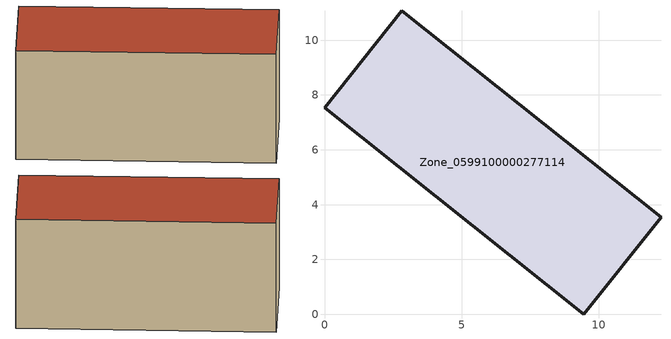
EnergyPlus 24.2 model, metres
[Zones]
Zone_0599100000277114
 floor ground (C_G): 2.82,11.07 12.28,3.54 9.46,0 0,7.53 z0.47
 wall outside (C_F): 9.46,0 12.28,3.54 2.82,11.07 0,7.53 9.46,0 z0.47:6.14
 roof outside (C_R): 12.28,3.54 2.82,11.07 0,7.53 9.46,0 z6.14
[BUILDING]
Pand.0599100000277114: North Axis=0; Terrain=City; Loads Convergence Tolerance Value=0.04; Temperature Convergence Tolerance Value=0.4; Solar Distribution=FullExterior; Maximum Number of Warmup Days=25; Minimum Number of Warmup Days=1
[Site:Location]
Rotterdam.The.Hague.AP_ZH_NLD Design_Conditions: Latitude=51.96; Longitude=4.45; Time Zone=1; Elevation=-4.5
[SITE:GROUNDTEMPERATURE:BUILDINGSURFACE]
18, 18, 18, 18, 18, 18, 18, 18, 18, 18, 18, 18
[MATERIAL] Thermal Absorptance=0.9; Solar Absorptance=0.7; Visible Absorptance=0.7
Name | Roughness | Thickness | Conductivity | Density | Specific Heat
G.TC.1946-1964 | MediumSmooth | 0.15 | 1 | 540 | 1210
F.TC.1946-1964 | Rough | 0.3 | 0.857143 | 1920 | 840
R.TC.1946-1964 | MediumRough | 0.2 | 0.235294 | 1500 | 1000
[CONSTRUCTION]
C_G: G.TC.1946-1964
C_F: F.TC.1946-1964
C_R: R.TC.1946-1964
[ZONE]
Zone_0599100000277114: Type=1; Multiplier=1; Ceiling Height=Autocalculate; Volume=Autocalculate; Floor Area=autocalculate; Part of Total Floor Area=Yes
[ZONEINFILTRATION:DESIGNFLOWRATE]
Infil_Zone_0599100000277114: Zone or ZoneList or Space or SpaceList=Zone_0599100000277114; Schedule=AlwaysOn; Design Flow Rate Calculation Method=Flow/Area; Flow Rate per Floor Area=0.003; Constant Term Coefficient=1; Temperature Term Coefficient=0; Velocity Term Coefficient=0; Velocity Squared Term Coefficient=0
[HVACTEMPLATE:ZONE:IDEALLOADSAIRSYSTEM]
Zone_0599100000277114: Maximum Heating Supply Air Temperature=50; Minimum Cooling Supply Air Temperature=13; Maximum Heating Supply Air Humidity Ratio=0.0156; Minimum Cooling Supply Air Humidity Ratio=0.0077; Heating Limit=NoLimit; Cooling Limit=NoLimit; Dehumidification Control Type=ConstantSensibleHeatRatio; Cooling Sensible Heat Ratio=0.7; Dehumidification Setpoint=60; Humidification Control Type=None; Humidification Setpoint=30; Outdoor Air Method=None; Outdoor Air Flow Rate per Person=0.00944; Outdoor Air Flow Rate per Zone Floor Area=0; Outdoor Air Flow Rate per Zone=0; Demand Controlled Ventilation Type=None; Outdoor Air Economizer Type=NoEconomizer; Heat Recovery Type=None; Sensible Heat Recovery Effectiveness=0.7; Latent Heat Recovery Effectiveness=0.65
[ZONECONTROL:THERMOSTAT]
ThermostatControl_Zone_0599100000277114: Zone or ZoneList=Zone_0599100000277114; Control Type Schedule=DualSetpointControlType; Control 1=Thermostat_Zone_0599100000277114; Temperature Difference Between Cutout And Setpoint=0
[THERMOSTATSETPOINT:DUALSETPOINT]
Thermostat_Zone_0599100000277114: Heating Setpoint Temperature Schedule=HeatingSetpoint_Zone_0599100000277114; Cooling Setpoint Temperature Schedule=CoolingSetpoint_Zone_0599100000277114
[SCHEDULE:COMPACT]
HeatingSetpoint_Zone_0599100000277114: Through: 12/31, For: AllDays, Until: 24:00, 21
CoolingSetpoint_Zone_0599100000277114: Through: 12/31, For: AllDays, Until: 24:00, 24
DualSetpointControlType: Through: 12/31, For: AllDays, Until: 24:00, 4
AlwaysOn: Through: 12/31, For: AllDays, Until: 24:00, 1
